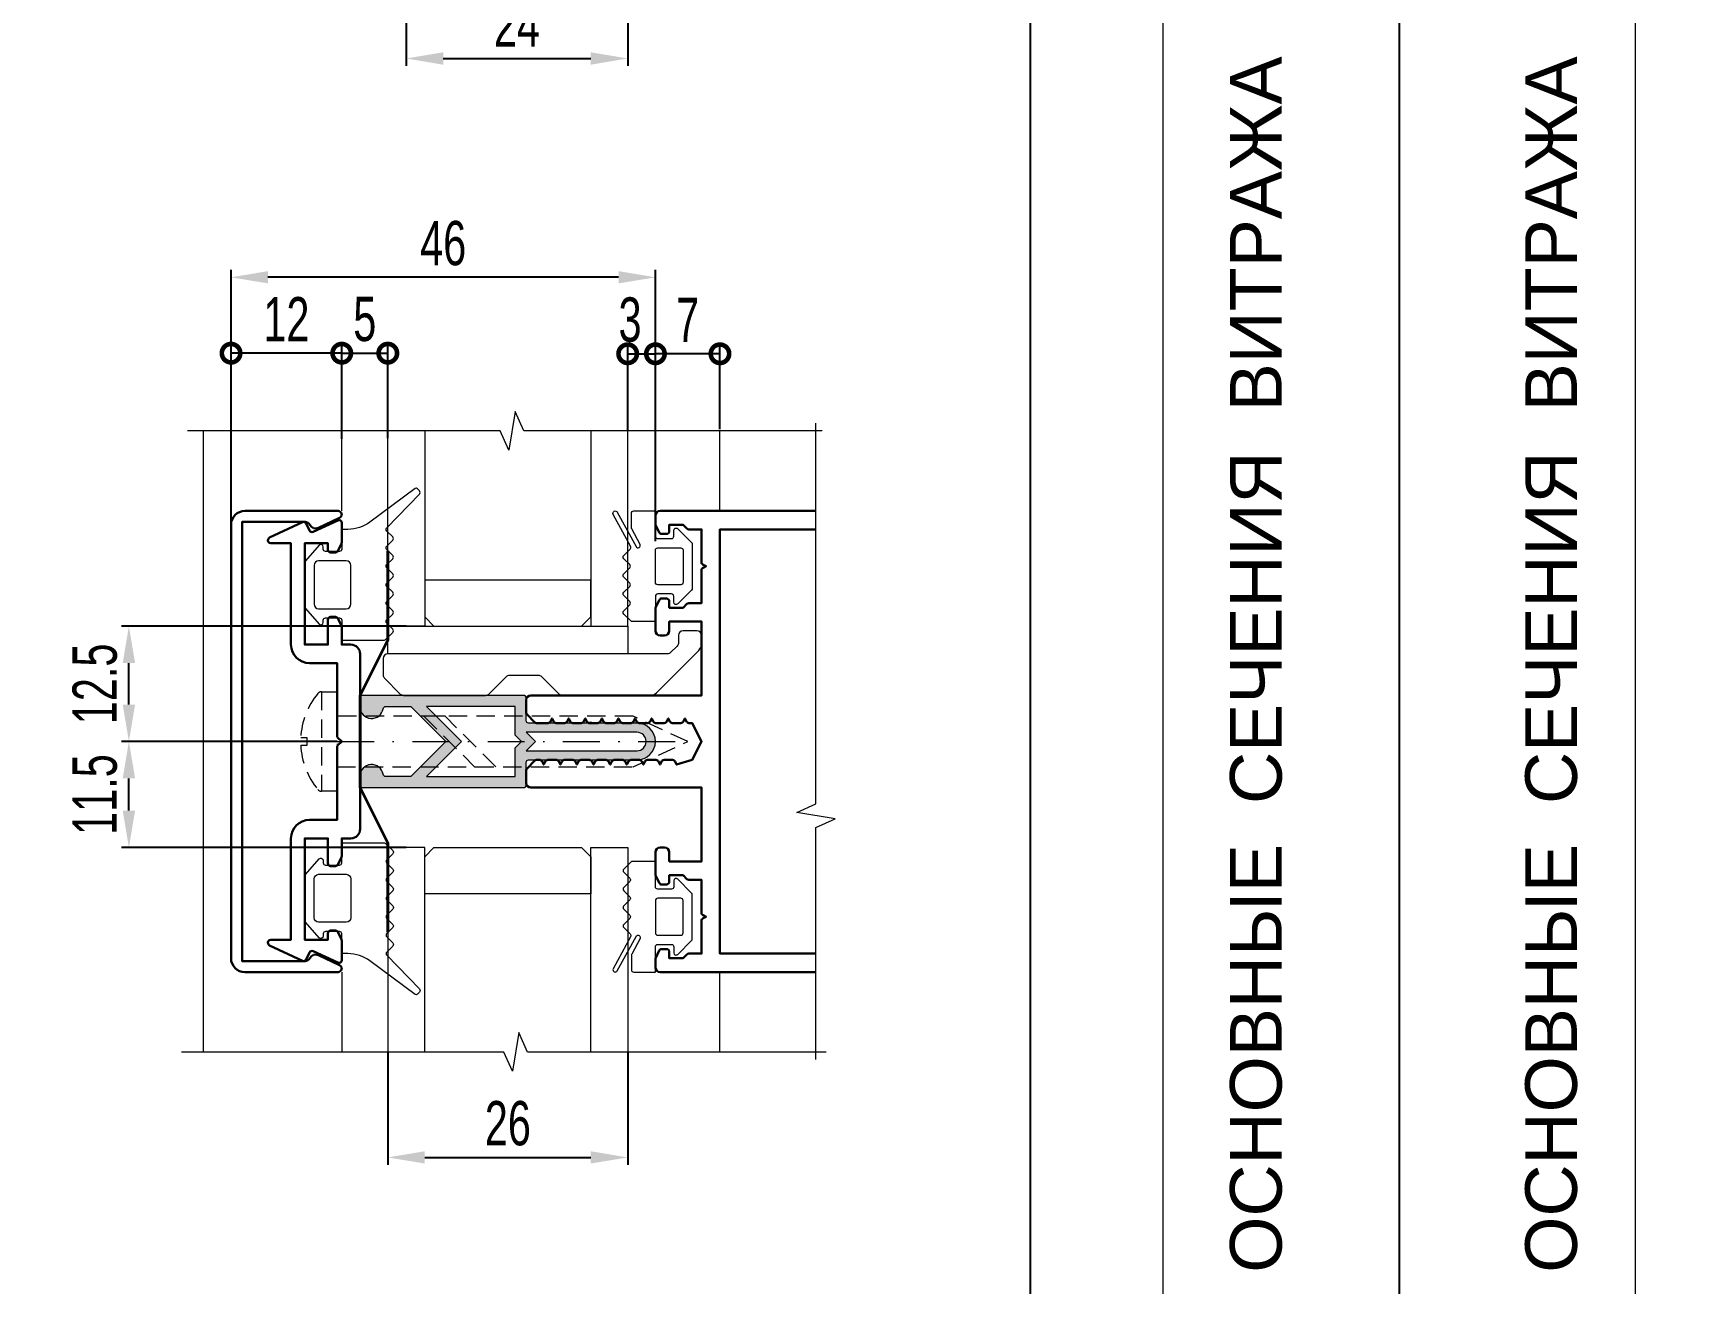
# Model space of a CAD drawing. Extents: x -37 to 8820, y -336 to 478.
# Drawn here: x 957.5 to 1070.4, y 139.9 to 224.6 of the extents above; entities that cross this region are included whole.
import ezdxf

# ---------------------------------------------------------------- set-up
doc = ezdxf.new("R2010")
doc.units = 0
doc.header["$LTSCALE"] = 5
doc.linetypes.add('DASHDOT', pattern=[1, 0.5, -0.25, 0, -0.25])
doc.linetypes.add('HIDDEN', pattern=[0.375, 0.25, -0.125])
doc.layers.get('0').update_dxf_attribs({"linetype": 'CONTINUOUS', "lineweight": 30})
doc.layers.get('DEFPOINTS').update_dxf_attribs({"linetype": 'CONTINUOUS'})
for name, color, linetype, lineweight in [('1', 6, 'DASHDOT', 13), ('2', 3, 'HIDDEN', 13), ('Dimentions', 5, 'CONTINUOUS', 15), ('Glass', 5, 'CONTINUOUS', 20), ('Ал подклад', 7, 'CONTINUOUS', 20), ('Герлен', 7, 'CONTINUOUS', 60), ('Зигзаг', 1, 'CONTINUOUS', 15), ('Конструкции', 252, 'CONTINUOUS', 20), ('Подкладки', 1, 'CONTINUOUS', 20), ('Текстовый', 7, 'CONTINUOUS', 9), ('Уплотнители', 1, 'CONTINUOUS', 20), ('Штриховка', 1, 'CONTINUOUS', 5)]:
    doc.layers.add(name, color=color, linetype=linetype, lineweight=lineweight)
doc.layers.add('Скрытые', color=14, linetype='CONTINUOUS', plot=False)
doc.styles.add('3', font='RUSS.SHX', dxfattribs={"width": 0.7, "height": 3})
doc.styles.add('Фирм', font='arial.ttf', dxfattribs={"height": 3.5})
doc.dimstyles.new('MX1_6', dxfattribs={"dimtxt": 3, "dimasz": 2.5, "dimexe": 0.5, "dimexo": 0, "dimgap": 0.8, "dimtad": 1, "dimlfac": 1.6, "dimdsep": 46, "dimtxsty": '3', "dimcen": 0, "dimclrd": 256, "dimclre": 256, "dimclrt": 256, "dimaunit": 1, "dimadec": 0, "dimazin": 0, "dimtfac": 1, "dimtmove": 0, "dimatfit": 1, "dimfxl": 1, "dimtvp": 1, "dimtolj": 1, "dimtzin": 0, "dimarcsym": 0})

# ---------------------------------------------------------------- blocks, each defined once
blk = doc.blocks.new('*D616')
at = {"layer": 'DEFPOINTS', "color": 0, "linetype": 'Continuous', "transparency": 16777216}
for p in [(982.74, 229.54), (997.74, 229.54), (997.74, 222.93)]:
    blk.add_point(p, dxfattribs=at)
at = {"layer": 'Dimentions', "linetype": 'Continuous', "lineweight": -2, "transparency": 16777216}
for p, q in [((982.74, 229.54), (982.74, 222.43)), ((997.74, 229.54), (997.74, 222.43)), ((985.24, 222.93), (995.24, 222.93))]:
    blk.add_line(p, q, dxfattribs=at)
at = {"layer": 'Dimentions', "linetype": 'Continuous', "transparency": 16777216}
for points in [[(985.24, 223.35), (985.24, 222.51), (982.74, 222.93)], [(995.24, 223.35), (995.24, 222.51), (997.74, 222.93)]]:
    blk.add_solid(points, dxfattribs=at)
at = {"layer": 'Dimentions', "linetype": 'Continuous', "transparency": 16777216, "insert": (990.24, 225.23), "char_height": 3, "attachment_point": 5, "style": '3'}
blk.add_mtext('\\A1;24', dxfattribs=at)
blk = doc.blocks.new('_DotSmall')
at = {"color": 0, "linetype": 'ByBlock', "const_width": 0.5}
blk.add_lwpolyline([(-0.0625, 0, 1), (0.0625, 0, 1)], format="xyb", close=True, dxfattribs=at)
blk = doc.blocks.new('*D624')
at = {"layer": 'DEFPOINTS', "color": 0, "linetype": 'Continuous', "transparency": 16777216}
for p in [(970.87, 202.96), (978.37, 197.16), (970.87, 188.75)]:
    blk.add_point(p, dxfattribs=at)
at = {"layer": 'Dimentions', "linetype": 'Continuous', "lineweight": -2, "transparency": 16777216}
for p, q in [((970.87, 188.75), (970.87, 203.46)), ((978.37, 197.16), (978.37, 203.46)), ((978.37, 202.96), (970.87, 202.96))]:
    blk.add_line(p, q, dxfattribs=at)
at = {"layer": 'Dimentions', "linetype": 'Continuous', "lineweight": -2, "transparency": 16777216, "xscale": 2.5, "yscale": 2.5, "zscale": 2.5, "rotation": 180}
blk.add_blockref('_DotSmall', (970.87, 202.96), dxfattribs=at)
at = {"layer": 'Dimentions', "linetype": 'Continuous', "lineweight": -2, "transparency": 16777216, "xscale": 2.5, "yscale": 2.5, "zscale": 2.5}
blk.add_blockref('_DotSmall', (978.37, 202.96), dxfattribs=at)
at = {"layer": 'Dimentions', "linetype": 'Continuous', "transparency": 16777216, "insert": (974.62, 205.26), "char_height": 3, "attachment_point": 5, "style": '3'}
blk.add_mtext('\\A1;12', dxfattribs=at)
blk = doc.blocks.new('*D625')
at = {"layer": 'DEFPOINTS', "color": 0, "linetype": 'Continuous', "transparency": 16777216}
for p in [(999.62, 202.92), (997.74, 197.69), (999.62, 190.22)]:
    blk.add_point(p, dxfattribs=at)
at = {"layer": 'Dimentions', "linetype": 'Continuous', "lineweight": -2, "transparency": 16777216}
for p, q in [((997.74, 197.69), (997.74, 203.42)), ((999.62, 190.22), (999.62, 203.42)), ((997.74, 202.92), (999.62, 202.92))]:
    blk.add_line(p, q, dxfattribs=at)
at = {"layer": 'Dimentions', "linetype": 'Continuous', "lineweight": -2, "transparency": 16777216, "xscale": 2.5, "yscale": 2.5, "zscale": 2.5, "rotation": 180}
blk.add_blockref('_DotSmall', (997.74, 202.92), dxfattribs=at)
at = {"layer": 'Dimentions', "linetype": 'Continuous', "lineweight": -2, "transparency": 16777216, "xscale": 2.5, "yscale": 2.5, "zscale": 2.5}
blk.add_blockref('_DotSmall', (999.62, 202.92), dxfattribs=at)
at = {"layer": 'Dimentions', "linetype": 'Continuous', "transparency": 16777216, "insert": (997.9, 205.22), "char_height": 3, "attachment_point": 5, "style": '3'}
blk.add_mtext('\\A1;3', dxfattribs=at)
blk = doc.blocks.new('*D626')
at = {"layer": 'DEFPOINTS', "color": 0, "linetype": 'Continuous', "transparency": 16777216}
for p in [(970.87, 208.1), (970.87, 202.6), (999.62, 202.6)]:
    blk.add_point(p, dxfattribs=at)
at = {"layer": 'Dimentions', "linetype": 'Continuous', "lineweight": -2, "transparency": 16777216}
for p, q in [((970.87, 202.6), (970.87, 208.6)), ((997.12, 208.1), (973.37, 208.1)), ((999.62, 202.6), (999.62, 208.6))]:
    blk.add_line(p, q, dxfattribs=at)
at = {"layer": 'Dimentions', "linetype": 'Continuous', "transparency": 16777216}
for points in [[(973.37, 208.52), (973.37, 207.69), (970.87, 208.1)], [(997.12, 208.52), (997.12, 207.69), (999.62, 208.1)]]:
    blk.add_solid(points, dxfattribs=at)
at = {"layer": 'Dimentions', "linetype": 'Continuous', "transparency": 16777216, "insert": (985.24, 210.4), "char_height": 3, "attachment_point": 5, "style": '3'}
blk.add_mtext('\\A1;46', dxfattribs=at)
blk = doc.blocks.new('*D627')
at = {"layer": 'DEFPOINTS', "color": 0, "linetype": 'Continuous', "transparency": 16777216}
for p in [(981.49, 155.6), (997.74, 155.6), (997.74, 148.46)]:
    blk.add_point(p, dxfattribs=at)
at = {"layer": 'Dimentions', "linetype": 'Continuous', "lineweight": -2, "transparency": 16777216}
for p, q in [((981.49, 155.6), (981.49, 147.96)), ((997.74, 155.6), (997.74, 147.96)), ((983.99, 148.46), (995.24, 148.46))]:
    blk.add_line(p, q, dxfattribs=at)
at = {"layer": 'Dimentions', "linetype": 'Continuous', "transparency": 16777216}
for points in [[(983.99, 148.88), (983.99, 148.05), (981.49, 148.46)], [(995.24, 148.88), (995.24, 148.05), (997.74, 148.46)]]:
    blk.add_solid(points, dxfattribs=at)
at = {"layer": 'Dimentions', "linetype": 'Continuous', "transparency": 16777216, "insert": (989.62, 150.76), "char_height": 3, "attachment_point": 5, "style": '3'}
blk.add_mtext('\\A1;26', dxfattribs=at)
blk = doc.blocks.new('*D628')
at = {"layer": 'DEFPOINTS', "color": 0, "linetype": 'Continuous', "transparency": 16777216}
for p in [(981.49, 202.96), (978.37, 197.16), (981.49, 197.21)]:
    blk.add_point(p, dxfattribs=at)
at = {"layer": 'Dimentions', "linetype": 'Continuous', "lineweight": -2, "transparency": 16777216}
for p, q in [((978.37, 197.16), (978.37, 203.46)), ((981.49, 197.21), (981.49, 203.46)), ((978.37, 202.96), (981.49, 202.96))]:
    blk.add_line(p, q, dxfattribs=at)
at = {"layer": 'Dimentions', "linetype": 'Continuous', "lineweight": -2, "transparency": 16777216, "xscale": 2.5, "yscale": 2.5, "zscale": 2.5, "rotation": 180}
blk.add_blockref('_DotSmall', (978.37, 202.96), dxfattribs=at)
at = {"layer": 'Dimentions', "linetype": 'Continuous', "lineweight": -2, "transparency": 16777216, "xscale": 2.5, "yscale": 2.5, "zscale": 2.5}
blk.add_blockref('_DotSmall', (981.49, 202.96), dxfattribs=at)
at = {"layer": 'Dimentions', "linetype": 'Continuous', "transparency": 16777216, "insert": (979.93, 205.26), "char_height": 3, "attachment_point": 5, "style": '3'}
blk.add_mtext('\\A1;5', dxfattribs=at)
blk = doc.blocks.new('*D629')
at = {"layer": 'DEFPOINTS', "color": 0, "linetype": 'Continuous', "transparency": 16777216}
for p in [(999.62, 202.92), (999.62, 197.81), (1003.99, 197.81)]:
    blk.add_point(p, dxfattribs=at)
at = {"layer": 'Dimentions', "linetype": 'Continuous', "lineweight": -2, "transparency": 16777216}
for p, q in [((999.62, 197.81), (999.62, 203.42)), ((1003.99, 197.81), (1003.99, 203.42)), ((1003.99, 202.92), (999.62, 202.92))]:
    blk.add_line(p, q, dxfattribs=at)
at = {"layer": 'Dimentions', "linetype": 'Continuous', "lineweight": -2, "transparency": 16777216, "xscale": 2.5, "yscale": 2.5, "zscale": 2.5, "rotation": 180}
blk.add_blockref('_DotSmall', (999.62, 202.92), dxfattribs=at)
at = {"layer": 'Dimentions', "linetype": 'Continuous', "lineweight": -2, "transparency": 16777216, "xscale": 2.5, "yscale": 2.5, "zscale": 2.5}
blk.add_blockref('_DotSmall', (1003.99, 202.92), dxfattribs=at)
at = {"layer": 'Dimentions', "linetype": 'Continuous', "transparency": 16777216, "insert": (1001.8, 205.22), "char_height": 3, "attachment_point": 5, "style": '3'}
blk.add_mtext('\\A1;7', dxfattribs=at)
blk = doc.blocks.new('*D643')
at = {"layer": 'DEFPOINTS', "color": 0, "transparency": 16777216}
for p in [(963.95, 184.46), (982.74, 184.46), (978.05, 176.65)]:
    blk.add_point(p, dxfattribs=at)
at = {"layer": 'Dimentions', "lineweight": -2, "transparency": 16777216}
for p, q in [((982.74, 184.46), (963.45, 184.46)), ((963.95, 179.15), (963.95, 181.96)), ((978.05, 176.65), (963.45, 176.65))]:
    blk.add_line(p, q, dxfattribs=at)
at = {"layer": 'Dimentions', "transparency": 16777216}
for points in [[(963.53, 181.96), (964.37, 181.96), (963.95, 184.46)], [(963.53, 179.15), (964.37, 179.15), (963.95, 176.65)]]:
    blk.add_solid(points, dxfattribs=at)
at = {"layer": 'Dimentions', "transparency": 16777216, "insert": (961.65, 180.55), "char_height": 3, "attachment_point": 5, "rotation": 90, "style": '3'}
blk.add_mtext('\\A1;12.5', dxfattribs=at)
blk = doc.blocks.new('*D646')
at = {"layer": 'DEFPOINTS', "color": 0, "transparency": 16777216}
for p in [(963.95, 176.65), (966.12, 176.65), (982.74, 169.46)]:
    blk.add_point(p, dxfattribs=at)
at = {"layer": 'Dimentions', "lineweight": -2, "transparency": 16777216}
for p, q in [((966.12, 176.65), (963.45, 176.65)), ((963.95, 171.96), (963.95, 174.15)), ((982.74, 169.46), (963.45, 169.46))]:
    blk.add_line(p, q, dxfattribs=at)
at = {"layer": 'Dimentions', "transparency": 16777216}
for points in [[(963.53, 174.15), (964.37, 174.15), (963.95, 176.65)], [(963.53, 171.96), (964.37, 171.96), (963.95, 169.46)]]:
    blk.add_solid(points, dxfattribs=at)
at = {"layer": 'Dimentions', "transparency": 16777216, "insert": (961.65, 173.05), "char_height": 3, "attachment_point": 5, "rotation": 90, "style": '3'}
blk.add_mtext('\\A1;11.5', dxfattribs=at)

msp = doc.modelspace()

# ---------------------------------------------------------------- hatches: boundary and pattern name
at = {"layer": 'Штриховка'}
h = msp.add_hatch(color=256, dxfattribs=at)
h.paths.add_polyline_path([(990.8667, 179.5829, 0.41421356), (990.6792, 179.7704), (979.8042, 179.7704, 0.41421356), (979.6167, 179.5829), (979.6167, 178.9891, 0.92211283), (981.1689, 178.8631, -0.36752318), (981.354, 179.0204), (983.0542, 179.0204), (983.9292, 178.1454), (984.9898, 178.1454), (984.1148, 179.0204), (990.1167, 179.0204), (990.1167, 178.1454), (990.8667, 178.1454)])
h.paths.add_polyline_path([(990.8667, 175.1454), (990.1167, 175.1454), (990.1167, 174.2704), (984.1148, 174.2704), (984.9898, 175.1454), (983.9292, 175.1454), (983.0542, 174.2704), (981.354, 174.2704, -0.36752318), (981.1689, 174.4276, 0.92211283), (979.6167, 174.3016), (979.6167, 173.7079, 0.41421356), (979.8042, 173.5204), (990.6792, 173.5204, 0.41421356), (990.8667, 173.7079)])
h.paths.add_polyline_path([(986.4898, 176.6454), (985.4292, 176.6454), (983.9292, 175.1454), (984.9898, 175.1454)])
h.paths.add_polyline_path([(984.9898, 178.1454), (983.9292, 178.1454), (985.4292, 176.6454), (986.4898, 176.6454)])
h.paths.add_polyline_path([(998.3667, 177.8954), (995.3667, 177.8954), (995.1388, 177.8954, -0.02836015), (995.1176, 177.8966, 0.00241783), (995.1167, 177.8954), (991.0229, 177.8954, -0.41421356), (990.8667, 178.0516), (990.8667, 178.1454), (990.1167, 178.1454), (990.1167, 177.8814), (991.3527, 176.6454), (991.4917, 176.6454), (990.8667, 177.2704), (998.3667, 177.2704, -0.41421356), (998.9917, 176.6454), (999.6167, 176.6454, 0.41421356)])
h.paths.add_polyline_path([(999.6167, 176.6454), (998.9917, 176.6454, -0.41421356), (998.3667, 176.0204), (991.9777, 176.0204), (992.6027, 175.3954), (992.907, 175.3954), (995.1167, 175.3954), (995.157, 175.3954, -0.19897581), (995.2897, 175.3404, 0.1550132), (995.3667, 175.3954), (998.3667, 175.3954, 0.41421356)])
h.paths.add_polyline_path([(990.3293, 176.4187), (990.1167, 176.206), (990.1167, 175.1454), (990.8667, 175.1454), (990.8667, 175.2391, -0.41421356), (991.0229, 175.3954), (991.3527, 175.3954)])
h.paths.add_polyline_path([(990.1167, 177.8814), (990.1167, 177.0847), (990.556, 176.6454), (991.3527, 176.6454)], flags=16)
h.paths.add_polyline_path([(991.4222, 176.5759), (991.3527, 176.6454), (990.556, 176.6454), (990.3293, 176.4187), (991.3527, 175.3954), (992.6027, 175.3954), (991.9777, 176.0204), (990.8667, 176.0204)])

# ---------------------------------------------------------------- linework, layer by layer
for points in [[(970.8667, 161.9579), (970.8667, 191.3329, -0.41421356), (971.8042, 192.2704), (978.1167, 192.2704, -0.80258485), (978.2223, 191.7938), (976.7857, 191.1239, -0.40155944), (976.2126, 191.3184, 0.27973928), (975.88, 191.5204), (971.6167, 191.5204), (971.6167, 161.7704), (975.88, 161.7704, 0.27973928), (976.2126, 161.9723, -0.40155944), (976.7857, 162.1669), (978.2223, 161.4969, -0.80258485), (978.1167, 161.0204), (971.8042, 161.0204, -0.41421356)], [(975.7127, 191.5028, -0.41421356), (975.9619, 191.4121), (976.1819, 190.9403, 0.41421356), (976.4311, 190.8496), (978.0999, 191.6278, -0.54861879), (978.3667, 191.4579), (978.3667, 190.1271, -0.11643382), (978.3469, 190.0433), (978.106, 189.5615, -0.28407904), (977.9383, 189.4579), (977.6167, 189.4579, -0.41421356), (977.4292, 189.6454), (977.4292, 190.0829), (975.8667, 190.0829), (975.8667, 183.2079), (977.4292, 183.2079), (977.4292, 184.8954, -0.41421356), (977.6167, 185.0829), (977.9383, 185.0829, -0.28407904), (978.106, 184.9792), (978.3469, 184.4975, -0.11643382), (978.3667, 184.4136), (978.3667, 183.2079), (978.9917, 183.2079, -0.41421356), (979.6167, 182.5829), (979.6167, 170.7079, -0.41421356), (978.9917, 170.0829), (978.3667, 170.0829), (978.3667, 168.8771, -0.11643382), (978.3469, 168.7933), (978.106, 168.3115, -0.28407904), (977.9383, 168.2079), (977.6167, 168.2079, -0.41421356), (977.4292, 168.3954), (977.4292, 170.0829), (975.8667, 170.0829), (975.8667, 163.2079), (977.4292, 163.2079), (977.4292, 163.6454, -0.41421356), (977.6167, 163.8329), (977.9383, 163.8329, -0.28407904), (978.106, 163.7292), (978.3469, 163.2475, -0.11643382), (978.3667, 163.1636), (978.3667, 161.8329, -0.54861879), (978.0999, 161.6629), (976.4311, 162.4411, 0.41421356), (976.1819, 162.3504), (975.9619, 161.8786, -0.41421356), (975.7127, 161.7879), (973.4749, 162.8314, -0.29147342), (973.3667, 163.0014), (973.3667, 163.0204, -0.41421356), (973.5542, 163.2079), (974.9292, 163.2079), (974.9292, 170.0829, -0.41421356), (976.1792, 171.3329), (978.0542, 171.3329), (978.0542, 176.2552, -0.19891237), (978.1091, 176.3878), (978.3667, 176.6454), (978.1091, 176.9029, -0.19891237), (978.0542, 177.0355), (978.0542, 181.9579), (976.1792, 181.9579, -0.41421356), (974.9292, 183.2079), (974.9292, 190.0829), (973.5542, 190.0829, -0.41421356), (973.3667, 190.2704), (973.3667, 190.2894, -0.29147342), (973.4749, 190.4593)]]:
    msp.add_lwpolyline(points, format="xyb", close=True)
msp.add_lwpolyline([(1010.4818, 161.0204), (999.9292, 161.0204, -0.41421356), (999.6167, 161.3329), (999.6167, 161.9136, -0.11643382), (999.6365, 161.9975), (999.8773, 162.4792, -0.28407904), (1000.0451, 162.5829), (1000.3667, 162.5829, -0.41421356), (1000.5542, 162.3954), (1000.5542, 161.9579), (1001.4917, 161.9579), (1001.7493, 162.2154, -0.19891237), (1001.8818, 162.2704), (1002.7417, 162.2704), (1002.7417, 164.4982, -0.28407904), (1002.8453, 164.6659), (1003.0542, 164.7704), (1002.8453, 164.8748, -0.28407904), (1002.7417, 165.0425), (1002.7417, 167.2704), (1001.8818, 167.2704, -0.19891237), (1001.7493, 167.3253), (1001.4917, 167.5829), (1000.5542, 167.5829), (1000.5542, 167.1454, -0.41421356), (1000.3667, 166.9579), (1000.0451, 166.9579, -0.28407904), (999.8773, 167.0615), (999.6365, 167.5433, -0.11643382), (999.6167, 167.6271), (999.6167, 169.1454, -0.41421356), (999.9292, 169.4579), (1000.2417, 169.4579, -0.41421356), (1000.5542, 169.1454), (1000.5542, 168.5204), (1002.7417, 168.5204), (1002.7417, 173.5204), (991.1792, 173.5204, -0.41421356), (990.8667, 173.8329), (990.8667, 174.6927, -0.19891237), (990.9216, 174.8253), (991.4368, 175.3404, -0.19891237), (991.5693, 175.3954), (991.782, 175.3954, -0.28407904), (991.9497, 175.2917), (992.0542, 175.0829), (992.1586, 175.2917, -0.28407904), (992.3263, 175.3954), (992.907, 175.3954, -0.28407904), (993.0747, 175.2917), (993.1792, 175.0829), (993.2836, 175.2917, -0.28407904), (993.4513, 175.3954), (994.032, 175.3954, -0.28407904), (994.1997, 175.2917), (994.3042, 175.0829), (994.4086, 175.2917, -0.28407904), (994.5763, 175.3954), (995.157, 175.3954, -0.28407904), (995.3247, 175.2917), (995.4292, 175.0829), (995.5336, 175.2917, -0.28407904), (995.7013, 175.3954), (996.282, 175.3954, -0.28407904), (996.4497, 175.2917), (996.5542, 175.0829), (996.6586, 175.2917, -0.28407904), (996.8263, 175.3954), (997.407, 175.3954, -0.28407904), (997.5747, 175.2917), (997.6792, 175.0829), (997.7836, 175.2917, -0.28407904), (997.9513, 175.3954), (998.532, 175.3954, -0.28407904), (998.6997, 175.2917), (998.8042, 175.0829), (998.9086, 175.2917, -0.28407904), (999.0763, 175.3954), (999.657, 175.3954, -0.28407904), (999.8247, 175.2917), (999.9292, 175.0829), (1000.0336, 175.2917, -0.28407904), (1000.2013, 175.3954), (1000.782, 175.3954, -0.28407904), (1000.9497, 175.2917), (1001.0542, 175.0829), (1002.1167, 175.3954), (1002.7417, 176.6454), (1002.1167, 177.8954), (1001.8888, 177.8954, -0.28407904), (1001.7211, 177.999), (1001.6167, 178.2079), (1001.5122, 177.999, -0.28407904), (1001.3445, 177.8954), (1000.7638, 177.8954, -0.28407904), (1000.5961, 177.999), (1000.4917, 178.2079), (1000.3872, 177.999, -0.28407904), (1000.2195, 177.8954), (999.6388, 177.8954, -0.28407904), (999.4711, 177.999), (999.3667, 178.2079), (999.2622, 177.999, -0.28407904), (999.0945, 177.8954), (998.5138, 177.8954, -0.28407904), (998.3461, 177.999), (998.2417, 178.2079), (998.1372, 177.999, -0.28407904), (997.9695, 177.8954), (997.3888, 177.8954, -0.28407904), (997.2211, 177.999), (997.1167, 178.2079), (997.0122, 177.999, -0.28407904), (996.8445, 177.8954), (996.2638, 177.8954, -0.28407904), (996.0961, 177.999), (995.9917, 178.2079), (995.8872, 177.999, -0.28407904), (995.7195, 177.8954), (995.1388, 177.8954, -0.28407904), (994.9711, 177.999), (994.8667, 178.2079), (994.7622, 177.999, -0.28407904), (994.5945, 177.8954), (994.0138, 177.8954, -0.28407904), (993.8461, 177.999), (993.7417, 178.2079), (993.6372, 177.999, -0.28407904), (993.4695, 177.8954), (992.8888, 177.8954, -0.28407904), (992.7211, 177.999), (992.6167, 178.2079), (992.5122, 177.999, -0.28407904), (992.3445, 177.8954), (991.5693, 177.8954, -0.19891237), (991.4368, 177.9503), (990.9216, 178.4654, -0.19891237), (990.8667, 178.598), (990.8667, 179.4579, -0.41421356), (991.1792, 179.7704), (1002.7417, 179.7704), (1002.7417, 184.7704), (1000.5542, 184.7704), (1000.5542, 184.1454, -0.41421356), (1000.2417, 183.8329), (999.9292, 183.8329, -0.41421356), (999.6167, 184.1454), (999.6167, 185.6636, -0.11643382), (999.6365, 185.7475), (999.8773, 186.2292, -0.28407904), (1000.0451, 186.3329), (1000.3667, 186.3329, -0.41421356), (1000.5542, 186.1454), (1000.5542, 185.7079), (1001.4917, 185.7079), (1001.7493, 185.9654, -0.19891237), (1001.8818, 186.0204), (1002.7417, 186.0204), (1002.7417, 188.2482, -0.28407904), (1002.8453, 188.4159), (1003.0542, 188.5204), (1002.8453, 188.6248, -0.28407904), (1002.7417, 188.7925), (1002.7417, 191.0204), (1001.8818, 191.0204, -0.19891237), (1001.7493, 191.0753), (1001.4917, 191.3329), (1000.5542, 191.3329), (1000.5542, 190.8954, -0.41421356), (1000.3667, 190.7079), (1000.0451, 190.7079, -0.28407904), (999.8773, 190.8115), (999.6365, 191.2933, -0.11643382), (999.6167, 191.3771), (999.6167, 191.9579, -0.41421356), (999.9292, 192.2704), (1010.4818, 192.2704)], format="xyb")
msp.add_lwpolyline([(1010.4818, 162.2704), (1003.9917, 162.2704), (1003.9917, 191.0204), (1010.4818, 191.0204)])
at = {"layer": '1'}
msp.add_line((978.0542, 176.6454), (1001.8042, 176.6454), dxfattribs=at)
at = {"layer": '2'}
msp.add_line((976.9981, 180.0204), (976.9981, 173.2704), dxfattribs=at)
msp.add_lwpolyline([(975.5913, 176.891, -0.16184886), (976.7571, 179.9067, -0.22388754), (976.9981, 180.0204), (978.0542, 180.0204), (978.0542, 173.2704), (976.9981, 173.2704, -0.22388754), (976.7571, 173.384, -0.16184886), (975.5913, 176.3997), (976.029, 176.3997), (976.029, 176.891)], format="xyb", close=True, dxfattribs=at)
for points in [[(978.0542, 174.9266), (998.1183, 174.9266), (1001.8042, 176.6454), (998.1183, 178.3641), (978.0542, 178.3641)], [(983.9326, 178.3641), (987.3701, 174.9266), (988.8024, 174.9266), (985.3649, 178.3641)]]:
    msp.add_lwpolyline(points, close=True, dxfattribs=at)
at = {"layer": 'Dimentions', "linetype": 'Continuous'}
for p, q in [((1034, 297), (1034, 0)), ((1066, 297), (1066, 0))]:
    msp.add_line(p, q, dxfattribs=at)
at = {"layer": 'Glass'}
for points in [[(983.9917, 197.693), (983.9917, 184.4579), (981.4917, 184.4579), (981.4917, 197.693)], [(995.2417, 197.693), (995.2417, 184.4579), (997.7417, 184.4579), (997.7417, 197.693)], [(983.9917, 155.5977), (983.9917, 169.4579), (981.4917, 169.4579), (981.4917, 155.5977)], [(995.2417, 155.5977), (995.2417, 169.4579), (997.7417, 169.4579), (997.7417, 155.5977)]]:
    msp.add_lwpolyline(points, dxfattribs=at)
for points in [[(984.6167, 184.4579), (994.6167, 184.4579), (995.2417, 185.0829), (995.2417, 187.5829), (983.9917, 187.5829), (983.9917, 185.0829)], [(984.6167, 169.4579), (994.6167, 169.4579), (995.2417, 168.8329), (995.2417, 166.3329), (983.9917, 166.3329), (983.9917, 168.8329)]]:
    msp.add_lwpolyline(points, close=True, dxfattribs=at)
at = {"layer": 'Ал подклад'}
msp.add_lwpolyline([(982.5586, 179.7704), (988.1078, 179.7704, 0.19891237), (988.3288, 179.8619), (989.5251, 181.0583, -0.19891237), (989.7461, 181.1498), (991.6758, 181.1498, -0.19891237), (991.8968, 181.0583), (993.0931, 179.8619, 0.19891237), (993.3141, 179.7704), (999.2506, 179.7704, 0.19891237), (999.6925, 179.9534), (1002.5586, 182.8195, 0.19891237), (1002.7417, 183.2615), (1002.7417, 183.8329, 0.41421356), (1002.4292, 184.1454), (1001.4917, 184.1454, 0.41421356), (1001.1792, 183.8329), (1001.1792, 183.3373, -0.19891237), (1001.0876, 183.1163), (1000.6457, 182.6744, -0.19891237), (1000.4247, 182.5829), (981.4917, 182.5829, 0.41421356), (981.1792, 182.2704), (981.1792, 181.1498, 0.19891237), (981.2707, 180.9288), (982.3376, 179.8619, 0.19891237)], format="xyb", close=True, dxfattribs=at)
at = {"layer": 'Герлен', "ltscale": 2, "const_width": 0.1875}
msp.add_lwpolyline([(981.4917, 189.5829), (981.4917, 183.5204), (979.6167, 179.7704), (979.6167, 173.5204), (981.4917, 169.7704), (981.4917, 163.7079)], dxfattribs=at)
at = {"layer": 'Зигзаг'}
for points in [[(1010.924, 197.693), (990.7045, 197.693), (990.1237, 199.0109), (989.6881, 196.3982), (989.1056, 197.693), (967.9202, 197.693)], [(1010.4818, 155.1066), (1010.4818, 170.8185), (1011.7997, 171.3994), (1009.187, 171.835), (1010.4818, 172.4175), (1010.4818, 198.2191)], [(1011.193, 155.5977), (990.9524, 155.5977), (990.3716, 156.9156), (989.9359, 154.3029), (989.3534, 155.5977), (967.5111, 155.5977)]]:
    msp.add_lwpolyline(points, dxfattribs=at)
at = {"layer": 'Конструкции'}
for p, q in [((968.9917, 197.693), (968.9917, 155.5977)), ((978.3667, 192.2704), (978.3667, 197.693)), ((1003.9917, 192.2704), (1003.9917, 197.693)), ((978.3667, 161.0204), (978.3667, 155.5977)), ((1003.9917, 155.5977), (1003.9917, 161.0204))]:
    msp.add_line(p, q, dxfattribs=at)
at = {"layer": 'Подкладки'}
msp.add_lwpolyline([(981.4917, 182.5829), (981.4917, 184.4579), (997.7417, 184.4579), (997.7417, 182.5829)], close=True, dxfattribs=at)
at = {"layer": 'Скрытые', "linetype": 'Continuous'}
for points in [[(840, 297), (1050, 297), (1050, 0), (840, 0)], [(1260, 297), (1050, 297), (1050, 0), (1260, 0)], [(860, 10), (860, 287), (1025, 287), (1025, 10)]]:
    msp.add_lwpolyline(points, close=True, dxfattribs=at)
at = {"layer": 'Уплотнители'}
for points in [[(977.1167, 184.8641, -0.41421356), (977.2729, 185.0204), (978.2104, 185.0204, -0.41421356), (978.3667, 184.8641), (978.3667, 183.5204), (981.2546, 183.5204, 0.19891237), (981.343, 183.557), (981.8209, 184.0349, 0.41421356), (981.8209, 184.2558), (981.4169, 184.6599, -0.41421356), (981.4169, 184.8808), (981.8209, 185.2849, 0.41421356), (981.8209, 185.5058), (981.4169, 185.9099, -0.41421356), (981.4169, 186.1308), (981.8209, 186.5349, 0.41421356), (981.8209, 186.7558), (981.4169, 187.1599, -0.41421356), (981.4169, 187.3808), (981.8209, 187.7849, 0.41421356), (981.8209, 188.0058), (981.4169, 188.4099, -0.41421356), (981.4169, 188.6308), (981.8209, 189.0349, 0.41421356), (981.8209, 189.2558), (981.4169, 189.6599, -0.41421356), (981.4169, 189.8808), (981.8209, 190.2849, 0.41421356), (981.8209, 190.5058), (981.4169, 190.9099, -0.41421356), (981.4169, 191.1308), (983.6312, 193.4099, 0.41421356), (983.6312, 193.6308), (983.4999, 193.7622, 0.29253821), (983.3354, 193.7983), (980.2822, 191.5175, -0.16178775), (978.786, 191.0204), (978.3667, 191.0204), (978.3667, 189.6766, -0.41421356), (978.2104, 189.5204), (977.2729, 189.5204, -0.41421356), (977.1167, 189.6766), (977.1167, 189.8329, 0.66858666), (976.8498, 189.9432), (975.9123, 188.8786, 0.19861919), (975.8667, 188.7682), (975.8667, 185.7725, 0.19861919), (975.9123, 185.6621), (976.8498, 184.5975, 0.66858666), (977.1167, 184.7079)], [(998.5775, 190.0011), (998.0106, 191.0462, -0.12491271), (997.9917, 191.1207), (997.9917, 192.1141, -0.41421356), (998.1479, 192.2704), (999.6167, 192.2704), (999.6167, 190.5516, 0.41421356), (999.7729, 190.3954), (1000.7104, 190.3954, 0.41421356), (1000.8667, 190.5516), (1000.8667, 190.9579, -0.66858666), (1001.1335, 191.0682), (1002.071, 190.1286, -0.19861919), (1002.1167, 190.0182), (1002.1167, 187.0225, -0.19861919), (1002.071, 186.9121), (1001.1335, 185.9725, -0.66858666), (1000.8667, 186.0829), (1000.8667, 186.4891, 0.41421356), (1000.7104, 186.6454), (999.7729, 186.6454, 0.41421356), (999.6167, 186.4891), (999.6167, 184.7704), (998.0564, 184.7704, -0.19891237), (997.9459, 184.8161), (997.4772, 185.2849, -0.41421356), (997.4772, 185.5058), (997.8812, 185.9099, 0.41421356), (997.8812, 186.1308), (997.4772, 186.5349, -0.41421356), (997.4772, 186.7558), (997.8812, 187.1599, 0.41421356), (997.8812, 187.3808), (997.4772, 187.7849, -0.41421356), (997.4772, 188.0058), (997.8812, 188.4099, 0.41421356), (997.8812, 188.6308), (997.4772, 189.0349, -0.41421356), (997.4772, 189.2558), (997.9092, 189.6879, 0.33207606), (997.9361, 189.8729), (996.7606, 192.0396, -1), (997.0353, 192.1886), (998.3029, 189.8521, 1)], [(1001.4917, 189.6141), (1001.4917, 187.4266, -0.41421356), (1001.3354, 187.2704), (999.7729, 187.2704, -0.41421356), (999.6167, 187.4266), (999.6167, 189.6141, -0.41421356), (999.7729, 189.7704), (1001.3354, 189.7704, -0.41421356)], [(976.4917, 188.5829), (976.4917, 185.9579, 0.41421356), (976.8042, 185.6454), (978.6792, 185.6454, 0.41421356), (978.9917, 185.9579), (978.9917, 188.5829, 0.41421356), (978.6792, 188.8954), (976.8042, 188.8954, 0.41421356)], [(990.8667, 173.7079), (990.8667, 175.2391, -0.41421356), (991.0229, 175.3954), (995.1167, 175.3954, 0.5), (995.3667, 175.3954), (998.3667, 175.3954, 1), (998.3667, 177.8954), (995.3667, 177.8954, 0.5), (995.1167, 177.8954), (991.0229, 177.8954, -0.41421356), (990.8667, 178.0516), (990.8667, 179.5829, 0.41421356), (990.6792, 179.7704), (979.8042, 179.7704, 0.41421356), (979.6167, 179.5829), (979.6167, 178.9891, 0.92211283), (981.1689, 178.8631, -0.36752318), (981.354, 179.0204), (983.0542, 179.0204), (985.4292, 176.6454), (983.0542, 174.2704), (981.354, 174.2704, -0.36752318), (981.1689, 174.4276, 0.92211283), (979.6167, 174.3016), (979.6167, 173.7079, 0.41421356), (979.8042, 173.5204), (990.6792, 173.5204, 0.41421356)], [(991.4917, 176.6454), (990.8667, 176.0204), (998.3667, 176.0204, 1), (998.3667, 177.2704), (990.8667, 177.2704), (991.4917, 176.6454)], [(977.1167, 168.4266, 0.41421356), (977.2729, 168.2704), (978.2104, 168.2704, 0.41421356), (978.3667, 168.4266), (978.3667, 169.7704), (981.2546, 169.7704, -0.19891237), (981.343, 169.7338), (981.8209, 169.2558, -0.41421356), (981.8209, 169.0349), (981.4169, 168.6308, 0.41421356), (981.4169, 168.4099), (981.8209, 168.0058, -0.41421356), (981.8209, 167.7849), (981.4169, 167.3808, 0.41421356), (981.4169, 167.1599), (981.8209, 166.7558, -0.41421356), (981.8209, 166.5349), (981.4169, 166.1308, 0.41421356), (981.4169, 165.9099), (981.8209, 165.5058, -0.41421356), (981.8209, 165.2849), (981.4169, 164.8808, 0.41421356), (981.4169, 164.6599), (981.8209, 164.2558, -0.41421356), (981.8209, 164.0349), (981.4169, 163.6308, 0.41421356), (981.4169, 163.4099), (981.8209, 163.0058, -0.41421356), (981.8209, 162.7849), (981.4169, 162.3808, 0.41421356), (981.4169, 162.1599), (983.6312, 159.8808, -0.41421356), (983.6312, 159.6599), (983.4999, 159.5286, -0.29253821), (983.3354, 159.4924), (980.2822, 161.7732, 0.16178775), (978.786, 162.2704), (978.3667, 162.2704), (978.3667, 163.6141, 0.41421356), (978.2104, 163.7704), (977.2729, 163.7704, 0.41421356), (977.1167, 163.6141), (977.1167, 163.4579, -0.66858666), (976.8498, 163.3475), (975.9123, 164.4121, -0.19861919), (975.8667, 164.5225), (975.8667, 167.5182, -0.19861919), (975.9123, 167.6286), (976.8498, 168.6932, -0.66858666), (977.1167, 168.5829)], [(998.5775, 163.2896), (998.0106, 162.2446, 0.12491271), (997.9917, 162.17), (997.9917, 161.1766, 0.41421356), (998.1479, 161.0204), (999.6167, 161.0204), (999.6167, 162.7391, -0.41421356), (999.7729, 162.8954), (1000.7104, 162.8954, -0.41421356), (1000.8667, 162.7391), (1000.8667, 162.3329, 0.66858666), (1001.1335, 162.2225), (1002.071, 163.1621, 0.19861919), (1002.1167, 163.2725), (1002.1167, 166.2682, 0.19861919), (1002.071, 166.3786), (1001.1335, 167.3182, 0.66858666), (1000.8667, 167.2079), (1000.8667, 166.8016, -0.41421356), (1000.7104, 166.6454), (999.7729, 166.6454, -0.41421356), (999.6167, 166.8016), (999.6167, 168.5204), (998.0564, 168.5204, 0.19891237), (997.9459, 168.4746), (997.4772, 168.0058, 0.41421356), (997.4772, 167.7849), (997.8812, 167.3808, -0.41421356), (997.8812, 167.1599), (997.4772, 166.7558, 0.41421356), (997.4772, 166.5349), (997.8812, 166.1308, -0.41421356), (997.8812, 165.9099), (997.4772, 165.5058, 0.41421356), (997.4772, 165.2849), (997.8812, 164.8808, -0.41421356), (997.8812, 164.6599), (997.4772, 164.2558, 0.41421356), (997.4772, 164.0349), (997.9092, 163.6028, -0.33207606), (997.9361, 163.4178), (996.7606, 161.2511, 1), (997.0353, 161.1021), (998.3029, 163.4386, -1)], [(976.4917, 164.7079), (976.4917, 167.3329, -0.41421356), (976.8042, 167.6454), (978.6792, 167.6454, -0.41421356), (978.9917, 167.3329), (978.9917, 164.7079, -0.41421356), (978.6792, 164.3954), (976.8042, 164.3954, -0.41421356)], [(1001.4917, 163.6766), (1001.4917, 165.8641, 0.41421356), (1001.3354, 166.0204), (999.7729, 166.0204, 0.41421356), (999.6167, 165.8641), (999.6167, 163.6766, 0.41421356), (999.7729, 163.5204), (1001.3354, 163.5204, 0.41421356)]]:
    msp.add_lwpolyline(points, format="xyb", close=True, dxfattribs=at)
msp.add_lwpolyline([(990.1167, 176.206), (990.556, 176.6454), (990.1167, 177.0847), (990.1167, 179.0204), (984.1148, 179.0204), (986.4898, 176.6454), (984.1148, 174.2704), (990.1167, 174.2704)], close=True, dxfattribs=at)

# ---------------------------------------------------------------- texts
at = {"layer": 'Текстовый', "style": 'Фирм'}
for p in [(1042.0431, 140.6503), (1062.0431, 140.6503)]:
    msp.add_text('ОСНОВНЫЕ  СЕЧЕНИЯ  ВИТРАЖА', height=3.5, rotation=90, dxfattribs=at).set_placement(p)

# ---------------------------------------------------------------- dimensions: what is measured, and where the dimension line sits
at = {"layer": 'Dimentions', "linetype": 'Continuous'}
for base, p1, p2, picture, middle in [((997.7417, 222.9305), (982.7417, 229.5443), (997.7417, 229.5443), '*D616', (990.2417, 225.2305)), ((970.8667, 208.1024), (999.6167, 202.5982), (970.8667, 202.5982), '*D626', (985.2417, 210.4024)), ((997.7417, 148.4626), (981.4917, 155.5977), (997.7417, 155.5977), '*D627', (989.6167, 150.7626))]:
    dim = msp.add_linear_dim(base=base, p1=p1, p2=p2, dimstyle='MX1_6', dxfattribs=at)
    dim.commit()
    dim.dimension.update_dxf_attribs({"geometry": picture, "text_midpoint": middle})
for base, p1, p2, picture, middle in [((970.8667, 202.9557), (978.3667, 197.1589), (970.8667, 188.7505), '*D624', (974.6167, 205.2557)), ((981.4917, 202.9557), (978.3667, 197.1589), (981.4917, 197.2069), '*D628', (979.9292, 205.2557)), ((999.6167, 202.9179), (1003.9917, 197.8088), (999.6167, 197.8088), '*D629', (1001.8042, 205.2179))]:
    dim = msp.add_linear_dim(base=base, p1=p1, p2=p2, dimstyle='MX1_6', override={"dimdec": 0, "dimblk1": 'DotSmall', "dimblk2": 'DotSmall', "dimsah": 1}, dxfattribs=at)
    dim.commit()
    dim.dimension.update_dxf_attribs({"geometry": picture, "text_midpoint": middle})
dim = msp.add_linear_dim(base=(999.6167, 202.9179), p1=(997.7417, 197.693), p2=(999.6167, 190.2208), dimstyle='MX1_6', override={"dimdec": 0, "dimblk1": 'DotSmall', "dimblk2": 'DotSmall', "dimsah": 1}, dxfattribs=at)
dim.commit()
dim.dimension.update_dxf_attribs({"geometry": '*D625', "text_midpoint": (997.8979, 202.9179), "dimtype": 160})
at = {"layer": 'Dimentions'}
for base, p1, p2, picture, middle in [((963.9492, 184.4579), (978.0542, 176.6454), (982.7417, 184.4579), '*D643', (961.6492, 180.5516)), ((963.9492, 176.6454), (982.7417, 169.4579), (966.125, 176.6454), '*D646', (961.6492, 173.0516))]:
    dim = msp.add_linear_dim(base=base, p1=p1, p2=p2, angle=90, dimstyle='MX1_6', dxfattribs=at)
    dim.commit()
    dim.dimension.update_dxf_attribs({"geometry": picture, "text_midpoint": middle})

doc.saveas('drawing.dxf')
